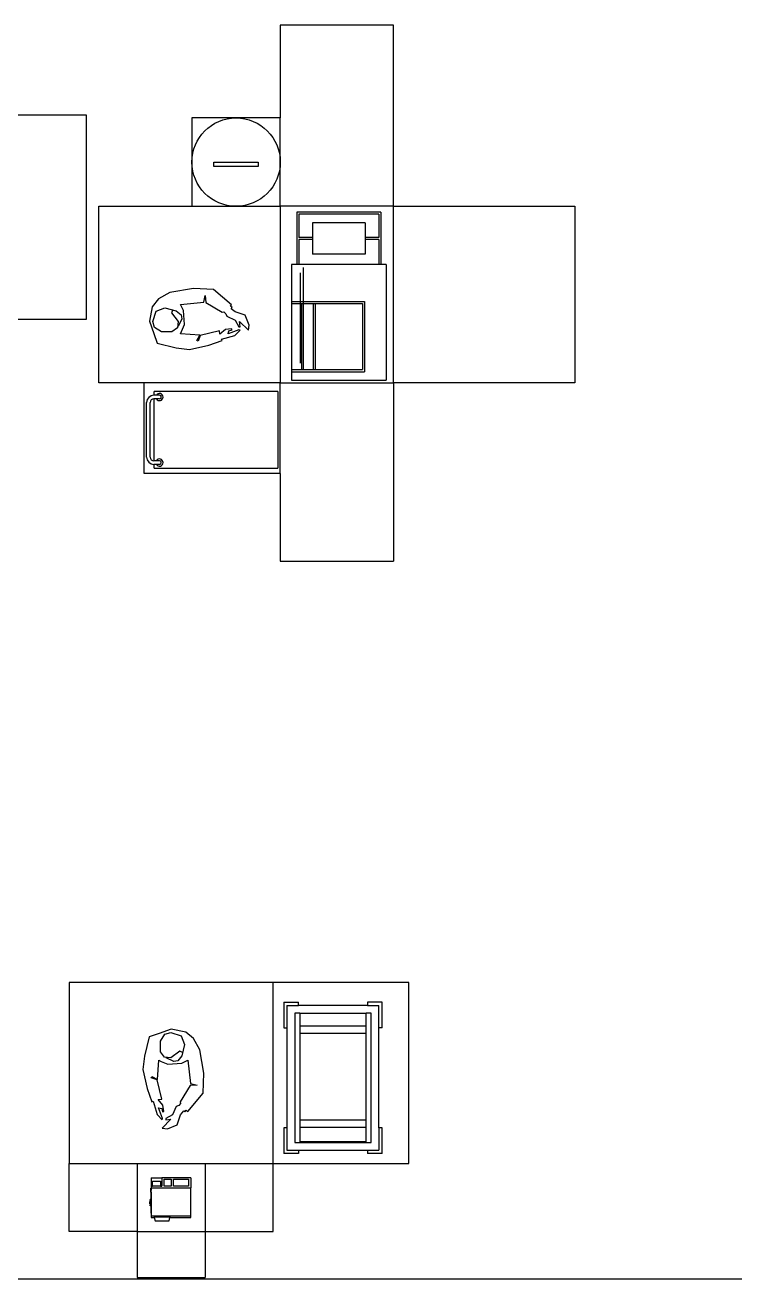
# Model space of a CAD drawing. Header units: millimetres. Extents: x 3026 to 17072, y 6117 to 23051.
# Drawn here: x 13909 to 17072, y 6120 to 11655 of the extents above; entities that cross this region are included whole.
import ezdxf

# ---------------------------------------------------------------- set-up
doc = ezdxf.new("R2010")
doc.units = ezdxf.units.MM
doc.header["$LTSCALE"] = 50
doc.layers.add('Edges', color=7, linetype='Continuous')
doc.layers.add('freecads.com', color=7, linetype='Continuous')

# ---------------------------------------------------------------- blocks, each defined once
blk = doc.blocks.new('weightplans')
at = {"layer": 'Edges'}
for p, q in [((12.23, 6.58), (12.11, 6.58)), ((12.11, 6.54), (12.11, 6.58)), ((12.23, 6.54), (12.11, 6.54)), ((12.11, 5.7), (12.11, 6.54)), ((12.23, 11.35), (12.23, 7.52)), ((12.23, 11.35), (17.23, 11.35)), ((12.23, 7.52), (12.23, 6.77)), ((12.23, 7.52), (12.86, 7.52)), ((12.23, 6.77), (30.58, 6.77)), ((12.23, 6.77), (12.23, 6.58)), ((12.23, 6.58), (12.23, 6.54)), ((12.23, 6.54), (12.23, 5.7)), ((12.86, 7.52), (12.86, 9.77)), ((12.86, 9.77), (16.61, 9.77)), ((16.61, 7.52), (12.86, 7.52)), ((16.61, 9.77), (16.61, 7.52)), ((16.61, 7.52), (17.23, 7.52)), ((17.23, 11.35), (17.23, 7.52)), ((30.58, 11.35), (17.23, 11.35)), ((18.23, 7.41), (18.23, 10.72)), ((18.23, 10.72), (21.44, 10.72)), ((21.44, 7.41), (18.23, 7.41)), ((21.44, 10.72), (21.44, 7.41)), ((22.59, 7.41), (22.59, 10.72)), ((22.59, 10.72), (29.58, 10.72)), ((29.58, 7.41), (22.59, 7.41)), ((29.58, 10.72), (29.58, 7.41)), ((30.58, 11.35), (30.58, 6.77)), ((30.58, -6.19), (30.58, 6.77)), ((11.86, 0.45), (11.61, 0.45)), ((11.61, -0.67), (11.61, 0.45)), ((12.11, 1.31), (11.86, 1.31)), ((11.86, 0.91), (11.86, 1.31)), ((11.86, 0.91), (11.86, 0.45)), ((12.11, 0.91), (11.86, 0.91)), ((12.11, 0.45), (11.86, 0.45)), ((12.23, 5.7), (12.11, 5.7)), ((12.11, 4.67), (12.11, 5.7)), ((12.23, 4.67), (12.11, 4.67)), ((12.11, 4.67), (12.11, 1.31)), ((12.11, 0.91), (12.11, 1.31)), ((12.11, 0.91), (12.11, 0.45)), ((12.11, -0.67), (12.11, 0.45)), ((12.23, 4.67), (12.23, 5.7)), ((12.23, 4.67), (12.23, -4.99)), ((11.86, -0.67), (11.61, -0.67)), ((12.11, -0.67), (11.86, -0.67)), ((11.86, -0.67), (11.86, -1.14)), ((12.11, -1.14), (11.86, -1.14)), ((11.86, -1.54), (11.86, -1.14)), ((12.11, -1.54), (11.86, -1.54)), ((12.11, -0.67), (12.11, -1.14)), ((12.11, -1.54), (12.11, -1.14)), ((12.11, -1.54), (12.11, -4.99)), ((12.23, -4.99), (12.11, -4.99)), ((12.23, -4.99), (12.23, -6.19)), ((12.23, -6.19), (30.58, -6.19)), ((12.23, -6.19), (12.23, -6.99)), ((12.23, -6.99), (13.69, -6.99)), ((13.65, -6.54), (13.65, -6.86)), ((20.99, -6.54), (13.65, -6.54)), ((20.99, -6.86), (13.65, -6.86)), ((13.65, -6.86), (13.69, -6.99)), ((13.69, -6.99), (14.09, -8.46)), ((14.09, -8.46), (20.55, -8.46)), ((20.55, -8.46), (20.95, -6.99)), ((20.95, -6.99), (20.99, -6.86)), ((20.95, -6.99), (30.58, -6.99)), ((20.99, -6.86), (20.99, -6.54)), ((30.58, -6.99), (30.58, -6.19))]:
    blk.add_line(p, q, dxfattribs=at)
blk = doc.blocks.new('Bakery Trolley pl')
at = {"layer": 'Edges'}
for p, q in [((0.1804, 0.6253), (0.2371, 0.6253)), ((0.1804, 0.6253), (0.1804, 0.526)), ((0.2371, 0.6127), (0.1929, 0.6127)), ((0.1929, 0.526), (0.1929, 0.6127)), ((0.2229, 0.5827), (0.2229, 0.0827)), ((0.2429, 0.5827), (0.2229, 0.5827)), ((0.2371, 0.6127), (0.2371, 0.6253)), ((0.5048, 0.6127), (0.2371, 0.6127)), ((0.2429, 0.5827), (0.2429, 0.5798)), ((0.4989, 0.5827), (0.2429, 0.5827)), ((0.5189, 0.5827), (0.4989, 0.5827)), ((0.4989, 0.5798), (0.4989, 0.5827)), ((0.5048, 0.6127), (0.5048, 0.6253)), ((0.5048, 0.6253), (0.5615, 0.6253)), ((0.5489, 0.6127), (0.5048, 0.6127)), ((0.5189, 0.0827), (0.5189, 0.5827)), ((0.5489, 0.526), (0.5489, 0.6127)), ((0.5615, 0.526), (0.5615, 0.6253)), ((0.2429, 0.5798), (0.4989, 0.5798)), ((0.2429, 0.5798), (0.2429, 0.5245)), ((0.4989, 0.5245), (0.4989, 0.5798)), ((0.1804, 0.526), (0.1929, 0.526)), ((0.1929, 0.526), (0.1929, 0.1394)), ((0.2429, 0.5245), (0.4989, 0.5245)), ((0.2429, 0.5245), (0.2429, 0.4967)), ((0.2429, 0.4967), (0.4989, 0.4967)), ((0.2429, 0.4967), (0.2429, 0.1615)), ((0.4989, 0.4967), (0.4989, 0.5245)), ((0.4989, 0.1615), (0.4989, 0.4967)), ((0.5489, 0.526), (0.5615, 0.526)), ((0.5489, 0.1394), (0.5489, 0.526)), ((0.2429, 0.1615), (0.4989, 0.1615)), ((0.2429, 0.1615), (0.2429, 0.1325)), ((0.4989, 0.1325), (0.4989, 0.1615)), ((0.1804, 0.1394), (0.1929, 0.1394)), ((0.1804, 0.1394), (0.1804, 0.0402)), ((0.1929, 0.1394), (0.1929, 0.0527)), ((0.2429, 0.1325), (0.4989, 0.1325)), ((0.2429, 0.1325), (0.2429, 0.0827)), ((0.4989, 0.0827), (0.4989, 0.1325)), ((0.5615, 0.1394), (0.5489, 0.1394)), ((0.5489, 0.0527), (0.5489, 0.1394)), ((0.5615, 0.0402), (0.5615, 0.1394)), ((0.2371, 0.0527), (0.1929, 0.0527)), ((0.2229, 0.0827), (0.2429, 0.0827)), ((0.2371, 0.0402), (0.2371, 0.0527)), ((0.2371, 0.0527), (0.5048, 0.0527)), ((0.4989, 0.0827), (0.2429, 0.0827)), ((0.4989, 0.0827), (0.5189, 0.0827)), ((0.5048, 0.0527), (0.5048, 0.0402)), ((0.5489, 0.0527), (0.5048, 0.0527)), ((0.1804, 0.0402), (0.2371, 0.0402)), ((0.5615, 0.0402), (0.5048, 0.0402))]:
    blk.add_line(p, q, dxfattribs=at)

msp = doc.modelspace()

# ---------------------------------------------------------------- linework, layer by layer
at = {"color": 3}
for p, q in [((15534.8, 11655.5), (15034.8, 11655.5)), ((15034.8, 11655.5), (15034.8, 11245.5)), ((15534.8, 10855.5), (15534.8, 11655.5)), ((15034.8, 11245.5), (14644.8, 11245.5)), ((14644.8, 11245.5), (14644.8, 10855.5)), ((15034.8, 10855.5), (15034.8, 11245.5)), ((14234.8, 10075.5), (14234.8, 10855.5)), ((14234.8, 10855.5), (15034.8, 10855.5)), ((15534.8, 10855.5), (16334.8, 10855.5)), ((16334.8, 10855.5), (16334.8, 10075.5)), ((15034.8, 10075.5), (14234.8, 10075.5)), ((14434.8, 9675.5), (14434.8, 10075.5)), ((15034.8, 9675.5), (15034.8, 10075.5)), ((16334.8, 10075.5), (15534.8, 10075.5)), ((15534.8, 10075.5), (15534.8, 9288.3)), ((15034.8, 9675.5), (14434.8, 9675.5)), ((15034.8, 9675.5), (15034.8, 9288.3)), ((15034.8, 9288.3), (15534.8, 9288.3)), ((15003.9, 7429.4), (14103.9, 7429.4)), ((14103.9, 7429.4), (14103.9, 6629.4)), ((15003.9, 6629.4), (15003.9, 7429.4)), ((15602.3, 7429.4), (15003.9, 7429.4)), ((15602.3, 6629.4), (15602.3, 7429.4)), ((15003.9, 6629.4), (15602.3, 6629.4)), ((14403.9, 6329.4), (14403.9, 6126.5)), ((14703.9, 6329.4), (14703.9, 6126.5)), ((14403.9, 6126.5), (14703.9, 6126.5))]:
    msp.add_line(p, q, dxfattribs=at)
at = {"color": 2}
for p, q in [((14180.2, 11257.4), (13280.2, 11257.4)), ((14180.2, 10357.4), (14180.2, 11257.4)), ((13280.2, 10357.4), (14180.2, 10357.4))]:
    msp.add_line(p, q, dxfattribs=at)
for p, q in [((14742.3, 11030.5), (14742.3, 11050.5)), ((14742.3, 11050.5), (14839.8, 11050.5)), ((14839.8, 11030.5), (14742.3, 11030.5)), ((14839.8, 11050.5), (14937.3, 11050.5)), ((14897.3, 11030.5), (14839.8, 11030.5)), ((14937.3, 11030.5), (14897.3, 11030.5)), ((14937.3, 11050.5), (14937.3, 11030.5)), ((15534.8, 10855.5), (15034.8, 10855.5)), ((15034.8, 10855.5), (15034.8, 10075.5)), ((15534.8, 10075.5), (15534.8, 10855.5)), ((15478.9, 10829.6), (15108.2, 10829.6)), ((15108.2, 10829.6), (15108.2, 10597.9)), ((15117.5, 10820.3), (15117.5, 10718.4)), ((15469.6, 10820.3), (15117.5, 10820.3)), ((15469.6, 10820.3), (15469.6, 10718.4)), ((15478.9, 10829.6), (15478.9, 10597.9)), ((15177.7, 10783.2), (15177.7, 10644.2)), ((15409.4, 10783.2), (15177.7, 10783.2)), ((15409.4, 10783.2), (15409.4, 10644.2)), ((15177.7, 10718.4), (15117.5, 10718.4)), ((15177.7, 10709.1), (15117.5, 10709.1)), ((15117.5, 10709.1), (15117.5, 10597.9)), ((15469.6, 10718.4), (15409.4, 10718.4)), ((15469.6, 10709.1), (15409.4, 10709.1)), ((15469.6, 10709.1), (15469.6, 10597.9)), ((15409.4, 10644.2), (15177.7, 10644.2)), ((15085.1, 10597.9), (15085.1, 10088.3)), ((15502.1, 10597.9), (15085.1, 10597.9)), ((15478.9, 10597.9), (15108.2, 10597.9)), ((15136.3, 10584.6), (15136.3, 10135.5)), ((15502.1, 10597.9), (15502.1, 10088.3)), ((15085.1, 10435.8), (15407.1, 10435.8)), ((15085.1, 10426.5), (15397.8, 10426.5)), ((15129.3, 10426.5), (15129.3, 10134.6)), ((15180.1, 10426.5), (15180.1, 10134.6)), ((15189.3, 10426.5), (15189.3, 10134.6)), ((15397.8, 10426.5), (15397.8, 10134.6)), ((15407.1, 10435.8), (15407.1, 10125.1)), ((15085.1, 10134.6), (15397.8, 10134.6)), ((15034.8, 10075.5), (15534.8, 10075.5)), ((15085.1, 10125.3), (15407.1, 10125.3)), ((15085.1, 10088.3), (15502.1, 10088.3)), ((15024.1, 10038.2), (15024.1, 9699.4)), ((14103.9, 6329.4), (14103.9, 6629.4)), ((14103.9, 6629.4), (15003.9, 6629.4)), ((14403.9, 6629.4), (14403.9, 6329.4)), ((14703.9, 6629.4), (14703.9, 6329.4)), ((15003.9, 6329.4), (15003.9, 6629.4)), ((14403.9, 6329.4), (14103.9, 6329.4)), ((14403.9, 6329.4), (14653.9, 6329.4)), ((14653.9, 6329.4), (14703.9, 6329.4)), ((14703.9, 6329.4), (15003.9, 6329.4)), ((11816.5, 6120.4), (17072.3, 6120.4))]:
    msp.add_line(p, q)
msp.add_circle((14839.8, 11050.5), 195)
at = {"layer": 'freecads.com'}
for p, q in [((15124.3, 10162.3), (15124.3, 10561.9)), ((14548.2, 10474.6), (14498, 10446.8)), ((14652.2, 10491.9), (14548.2, 10474.6)), ((14740.6, 10488.4), (14652.2, 10491.9)), ((14697.2, 10432.9), (14704.2, 10462.4)), ((14704.2, 10462.4), (14705.9, 10431.2)), ((14820.3, 10420.8), (14740.6, 10488.4)), ((14470.2, 10412.1), (14458.1, 10348)), ((14498, 10446.8), (14470.2, 10412.1)), ((14487.2, 10392.3), (14525.5, 10407.1)), ((14525.5, 10407.1), (14575.7, 10394.5)), ((14594.8, 10421.8), (14697.2, 10432.9)), ((14607.7, 10395.2), (14594.8, 10421.8)), ((14705.9, 10431.2), (14778.7, 10387.8)), ((14815.1, 10413.9), (14820.3, 10420.8)), ((14822, 10408.7), (14815.1, 10413.9)), ((14818.5, 10403.5), (14822, 10408.7)), ((14472, 10346.2), (14487.2, 10392.3)), ((14560.2, 10398), (14555.1, 10385.8)), ((14555.1, 10385.8), (14584.6, 10346.2)), ((14575.7, 10394.5), (14597, 10376.9)), ((14600, 10359.2), (14584.5, 10325.3)), ((14597, 10376.9), (14600, 10359.2)), ((14612.5, 10333.4), (14607.7, 10395.2)), ((14778.7, 10387.8), (14785.6, 10389.6)), ((14785.6, 10389.6), (14794.3, 10380.9)), ((14794.3, 10380.9), (14799.5, 10370.5)), ((14799.5, 10370.5), (14835.9, 10353.2)), ((14835.9, 10389.6), (14818.5, 10403.5)), ((14880.4, 10374.8), (14835.9, 10389.6)), ((14835.9, 10353.2), (14851.5, 10323.7)), ((14897.2, 10331.1), (14880.4, 10374.8)), ((14458.1, 10348), (14477.2, 10294.2)), ((14479.8, 10320.2), (14472, 10346.2)), ((14510.1, 10301.1), (14479.8, 10320.2)), ((14556.9, 10301.1), (14510.1, 10301.1)), ((14581.6, 10318.8), (14556.9, 10301.1)), ((14584.6, 10346.2), (14581.6, 10318.8)), ((14594.1, 10292.9), (14599.5, 10303.1)), ((14599.5, 10303.1), (14612.5, 10333.4)), ((14766.6, 10306.3), (14681.6, 10285.5)), ((14768.3, 10290.7), (14766.6, 10306.3)), ((14792.5, 10311.5), (14768.3, 10290.7)), ((14820.3, 10315), (14792.5, 10311.5)), ((14851.5, 10309.8), (14804.7, 10292.5)), ((14804.7, 10292.5), (14808.1, 10306.3)), ((14808.1, 10306.3), (14822, 10309.8)), ((14822, 10309.8), (14820.3, 10315)), ((14834.1, 10285.5), (14858.4, 10308.1)), ((14851.5, 10323.7), (14858.4, 10323.7)), ((14858.4, 10308.1), (14851.5, 10309.8)), ((14858.4, 10323.7), (14854.9, 10346.2)), ((14854.9, 10346.2), (14894.8, 10308.1)), ((14894.8, 10308.1), (14897.2, 10331.1)), ((14477.2, 10294.2), (14491, 10250.8)), ((14491, 10250.8), (14575.9, 10230)), ((14679.9, 10287.3), (14594.1, 10292.9)), ((14634.9, 10223.1), (14719.8, 10242.2)), ((14666, 10263), (14679.9, 10287.3)), ((14673, 10259.5), (14666, 10263)), ((14681.6, 10285.5), (14673, 10259.5)), ((14719.8, 10242.2), (14778.7, 10263)), ((14775.2, 10268.2), (14834.1, 10285.5)), ((14778.7, 10263), (14775.2, 10268.2)), ((14575.9, 10230), (14634.9, 10223.1)), ((14501.8, 10021.4), (14476.9, 10021.4)), ((15024.1, 10038.2), (14477.9, 10038.2)), ((14477.9, 10021.4), (14477.9, 10038.2)), ((14445, 9748.1), (14445, 9989.5)), ((14461, 9748.1), (14461, 9989.5)), ((14501.8, 10005.4), (14476.9, 10005.4)), ((14477.9, 9732.2), (14477.9, 10005.4)), ((14501.8, 9732.2), (14476.9, 9732.2)), ((14501.8, 9716.2), (14476.9, 9716.2)), ((14477.9, 9699.4), (14477.9, 9716.2)), ((14477.9, 9699.4), (14477.9, 9716.2)), ((14477.9, 9699.4), (14477.9, 9707.3)), ((14477.9, 9699.4), (14485.9, 9699.4)), ((14477.9, 9699.4), (14501.8, 9699.4)), ((14477.9, 9699.4), (15024.1, 9699.4)), ((14499.9, 7203.2), (14456.6, 7189.3)), ((14553.7, 7222.3), (14499.9, 7203.2)), ((14506.9, 7170.3), (14525.9, 7200.5)), ((14525.9, 7200.5), (14552, 7208.4)), ((14552, 7208.4), (14598.1, 7193.2)), ((14617.9, 7210.1), (14553.7, 7222.3)), ((14652.5, 7182.4), (14617.9, 7210.1)), ((14456.6, 7189.3), (14435.8, 7104.4)), ((14506.9, 7123.5), (14506.9, 7170.3)), ((14598.1, 7193.2), (14612.8, 7154.8)), ((14612.8, 7154.8), (14600.3, 7104.7)), ((14680.3, 7132.2), (14652.5, 7182.4)), ((14435.8, 7104.4), (14428.8, 7045.5)), ((14493, 7000.5), (14498.6, 7086.3)), ((14498.6, 7086.3), (14508.8, 7080.8)), ((14524.5, 7098.8), (14506.9, 7123.5)), ((14552, 7095.8), (14524.5, 7098.8)), ((14564.9, 7080.4), (14531, 7095.9)), ((14591.5, 7125.3), (14552, 7095.8)), ((14600.3, 7104.7), (14582.6, 7083.3)), ((14603.7, 7120.1), (14591.5, 7125.3)), ((14600.9, 7072.7), (14627.5, 7085.5)), ((14627.5, 7085.5), (14638.7, 6983.1)), ((14697.6, 7028.2), (14680.3, 7132.2)), ((14428.8, 7045.5), (14447.9, 6960.6)), ((14508.8, 7080.8), (14539.1, 7067.9)), ((14539.1, 7067.9), (14600.9, 7072.7)), ((14582.6, 7083.3), (14564.9, 7080.4)), ((14465.2, 7007.4), (14468.7, 7014.3)), ((14491.3, 6998.7), (14465.2, 7007.4)), ((14468.7, 7014.3), (14493, 7000.5)), ((14512.1, 6913.8), (14491.3, 6998.7)), ((14636.9, 6974.5), (14593.6, 6901.7)), ((14668.1, 6976.2), (14636.9, 6974.5)), ((14638.7, 6983.1), (14668.1, 6976.2)), ((14694.2, 6939.8), (14697.6, 7028.2)), ((14447.9, 6960.6), (14468.7, 6901.7)), ((14626.5, 6860.1), (14694.2, 6939.8)), ((14468.7, 6901.7), (14473.9, 6905.2)), ((14473.9, 6905.2), (14491.3, 6846.2)), ((14496.5, 6912.1), (14512.1, 6913.8)), ((14517.3, 6887.8), (14496.5, 6912.1)), ((14515.5, 6828.9), (14498.2, 6875.7)), ((14498.2, 6875.7), (14512.1, 6872.2)), ((14512.1, 6872.2), (14515.5, 6858.4)), ((14520.7, 6860.1), (14517.3, 6887.8)), ((14576.2, 6880.9), (14558.9, 6844.5)), ((14586.6, 6886.1), (14576.2, 6880.9)), ((14595.3, 6894.8), (14586.6, 6886.1)), ((14593.6, 6901.7), (14595.3, 6894.8)), ((14614.4, 6858.4), (14619.6, 6865.3)), ((14619.6, 6865.3), (14626.5, 6860.1)), ((14491.3, 6846.2), (14513.8, 6822)), ((14513.8, 6822), (14515.5, 6828.9)), ((14552, 6825.4), (14513.8, 6785.6)), ((14515.5, 6858.4), (14520.7, 6860.1)), ((14558.9, 6844.5), (14529.4, 6828.9)), ((14529.4, 6828.9), (14529.4, 6822)), ((14529.4, 6822), (14552, 6825.4)), ((14580.5, 6800), (14595.3, 6844.5)), ((14595.3, 6844.5), (14609.2, 6861.8)), ((14609.2, 6861.8), (14614.4, 6858.4)), ((14513.8, 6785.6), (14536.8, 6783.2)), ((14536.8, 6783.2), (14580.5, 6800))]:
    msp.add_line(p, q, dxfattribs=at)
for centre, radius, start, end in [((14476.9, 9989.5), 31.9, 90, 180), ((14501.8, 10013.4), 15.9, 210, 150), ((14501.8, 10013.4), 7.97, 0, 90), ((14501.8, 10013.4), 7.97, 269.9999, 90), ((14476.9, 9989.5), 15.9, 90, 180), ((14476.9, 9748.1), 31.9, 180, 270), ((14476.9, 9748.1), 15.9, 180, 270), ((14501.8, 9724.2), 15.9, 210, 150), ((14501.8, 9724.2), 7.97, 270, 90)]:
    msp.add_arc(centre, radius, start, end, dxfattribs=at)

# ---------------------------------------------------------------- block references
at = {"xscale": 1141.039974711085, "yscale": 1141.039974711085, "zscale": 1141.039974711085, "rotation": 180}
msp.add_blockref('Bakery Trolley pl', (15690.7, 7387.8), dxfattribs=at)
at = {"xscale": 9.56083973900487, "yscale": 9.56083973900487, "zscale": 9.56083973900487}
msp.add_blockref('weightplans', (14347.8, 6458.4), dxfattribs=at)

doc.saveas('drawing.dxf')
